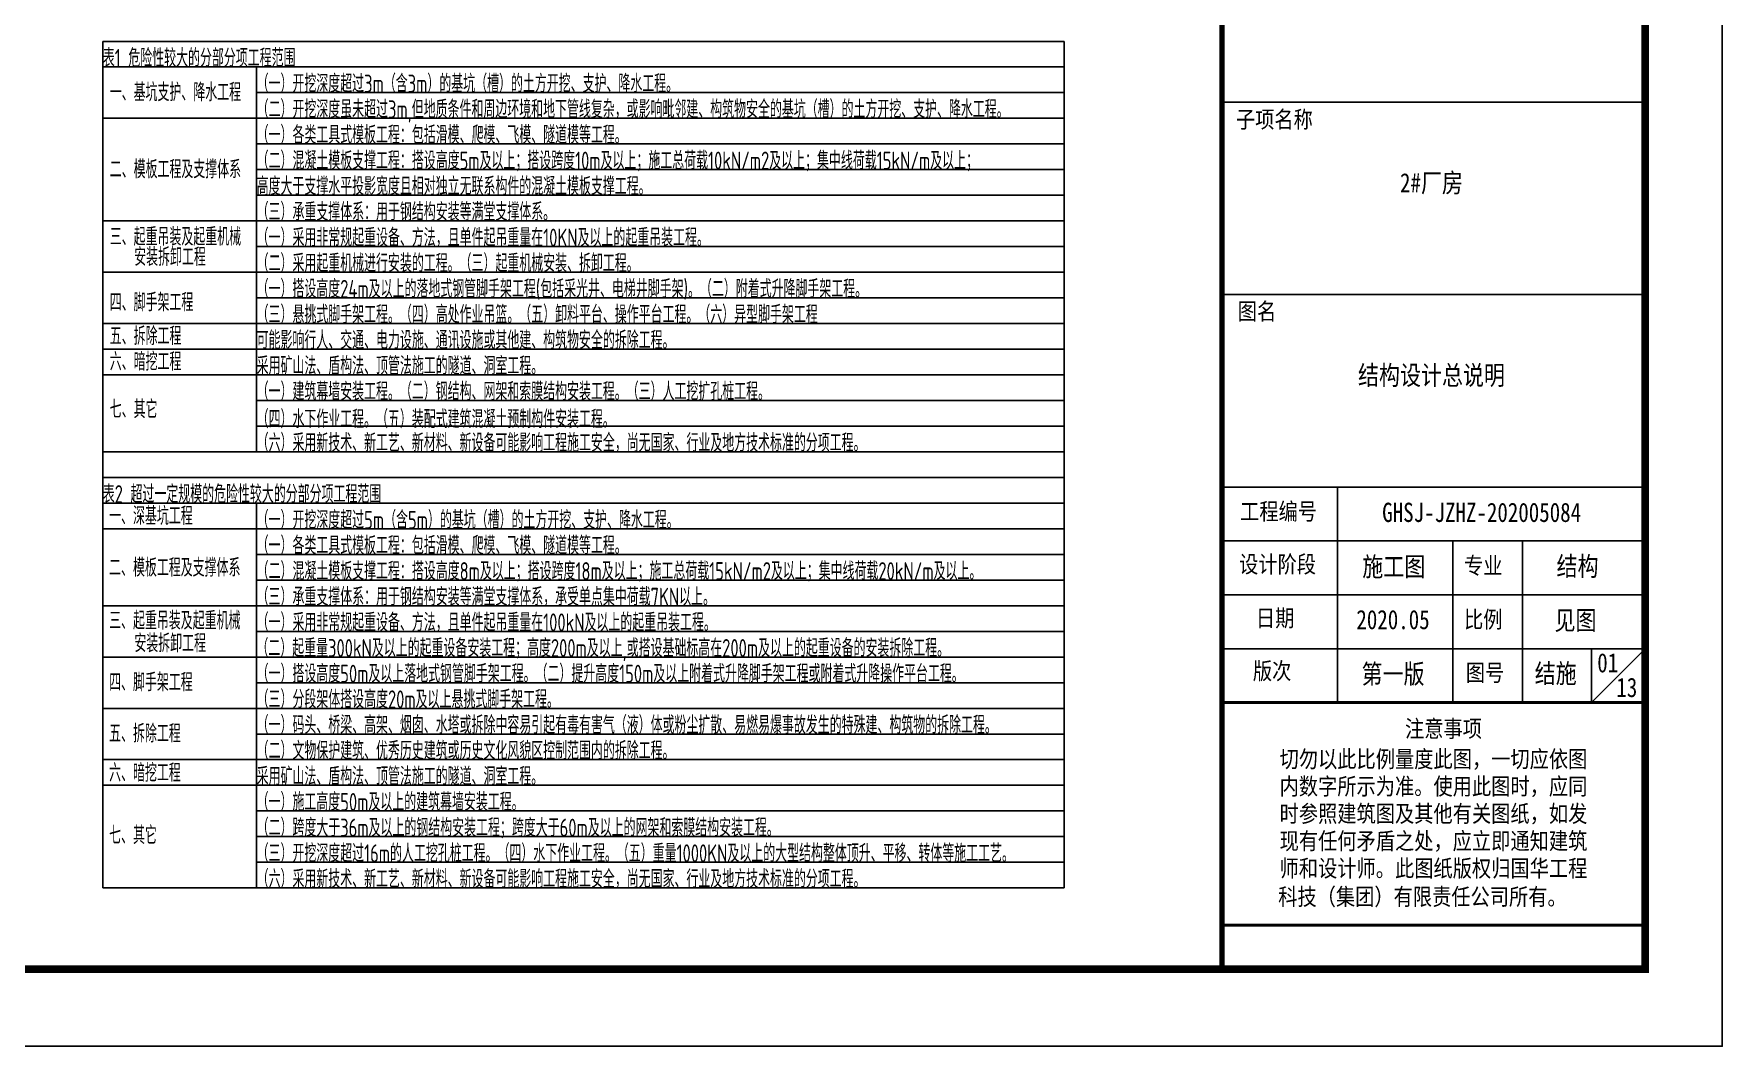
# Model space of a CAD drawing. Extents: x 9752569 to 9923256, y 1590558 to 2510207.
# Drawn here: x 9867987 to 9900906, y 2411507 to 2431235 of the extents above; entities that cross this region are included whole.
import ezdxf
from ezdxf.enums import TextEntityAlignment as Align

# ---------------------------------------------------------------- set-up
doc = ezdxf.new("R2010")
doc.units = 0
doc.header["$LTSCALE"] = 1000
doc.header["$MEASUREMENT"] = 0
doc.layers.get('0').update_dxf_attribs({"linetype": 'CONTINUOUS'})
for name, color, linetype in [('JZSM', 3, 'CONTINUOUS'), ('PP-PM-TK', 7, 'CONTINUOUS'), ('PUB_TEXT', 7, 'CONTINUOUS'), ('PUB_TITLE', 4, 'CONTINUOUS')]:
    doc.layers.add(name, color=color, linetype=linetype)
doc.styles.add('TQ', font='txt.shx', dxfattribs={"width": 0.8, "bigfont": 'hztxt.shx'})
doc.styles.add('TSSD_REIN', font='atssdeng.shx', dxfattribs={"width": 0.7, "bigfont": 'atssdchn.shx'})
doc.styles.add('仿宋', font='', dxfattribs={"width": 0.8})
doc.styles.get('仿宋').set_extended_font_data('SimSun')

# ---------------------------------------------------------------- blocks, each defined once
blk = doc.blocks.new('A2 TK 2019')
at = {"layer": 'PP-PM-TK', "color": 4}
for p, q in [((7035935, 1986448), (7041435, 1986448)), ((7035935, 1983948), (7041435, 1983948)), ((7035935, 1981448), (7041435, 1981448)), ((7037435, 1981448), (7037435, 1978648)), ((7035935, 1980748), (7041435, 1980748)), ((7038935, 1980748), (7038935, 1978648)), ((7039840, 1980748), (7039840, 1978648)), ((7035935, 1980048), (7041435, 1980048)), ((7035935, 1979348), (7041435, 1979348)), ((7041435, 1979348), (7040735, 1978648)), ((7040735, 1979348), (7040735, 1978648))]:
    blk.add_line(p, q, dxfattribs=at)
at = {"layer": 'PP-PM-TK', "color": 4, "const_width": 70}
blk.add_lwpolyline([(7035935, 2015184), (7041435, 2015184), (7041435, 1975184), (7035935, 1975184)], close=True, dxfattribs=at)
at = {"layer": 'PP-PM-TK', "color": 4, "const_width": 40}
for points in [[(7035935, 1978648), (7041435, 1978648)], [(7035935, 1975756), (7041435, 1975756)]]:
    blk.add_lwpolyline(points, dxfattribs=at)
at = {"layer": 'PUB_TEXT', "color": 2, "style": 'TQ'}
for s, p in [('子项名称', (7036114, 1986089)), ('图名', (7036138, 1983596)), ('工程编号', (7036169, 1980997)), ('设计阶段', (7036156, 1980311)), ('专业', (7039080, 1980294)), ('日期', (7036374, 1979611)), ('比例', (7039080, 1979594)), ('版次', (7036335, 1978925)), ('图号', (7039103, 1978902)), ('注意事项', (7038312, 1978175)), ('切勿以此比例量度此图，一切应依图', (7036682, 1977780)), ('内数字所示为准。使用此图时，应同', (7036682, 1977426)), ('时参照建筑图及其他有关图纸，如发', (7036682, 1977071)), ('现有任何矛盾之处，应立即通知建筑', (7036682, 1976716)), ('师和设计师。此图纸版权归国华工程', (7036682, 1976361)), ('科技（集团）有限责任公司所有。', (7036664, 1975992))]:
    blk.add_text(s, height=250, dxfattribs=at).set_placement(p)
at = {"layer": 'PUB_TITLE', "color": 0, "style": '仿宋', "width": 0.8}
blk.add_text('2#厂房', height=250, dxfattribs=at).set_placement((7038656, 1985275), align=Align.CENTER)
for s, p in [('GHSJ-JZHZ-202005084', (7038016, 1980994)), ('施工图', (7037757, 1980289)), ('结构', (7040282, 1980294)), ('2020.05', (7037680, 1979601)), ('见图', (7040256, 1979591)), ('第一版', (7037748, 1978895)), ('结施', (7039998, 1978901)), ('13', (7041059, 1978720))]:
    blk.add_text(s, height=250, dxfattribs=at).set_placement(p)

msp = doc.modelspace()

# ---------------------------------------------------------------- linework, layer by layer
at = {"layer": 'JZSM'}
for p, q in [((9869332.5, 2431088), (9888078.1, 2431088)), ((9869332.5, 2414590.9), (9869332.5, 2431088)), ((9888078.1, 2414590.9), (9888078.1, 2431088)), ((9869332.5, 2430588.5), (9888078.1, 2430588.5)), ((9872332.5, 2423089.9), (9872332.5, 2430588.5)), ((9872332.5, 2430089), (9888078.1, 2430089)), ((9869332.5, 2429589), (9888078.1, 2429589)), ((9872332.5, 2429089), (9888078.1, 2429089)), ((9872332.5, 2428589), (9888078.1, 2428589)), ((9872332.5, 2428089), (9888078.1, 2428089)), ((9869332.5, 2427589), (9888078.1, 2427589)), ((9872332.5, 2427089), (9888078.1, 2427089)), ((9869332.5, 2426589), (9888078.1, 2426589)), ((9872332.5, 2426089), (9888078.1, 2426089)), ((9869332.5, 2425589), (9888078.1, 2425589)), ((9869332.5, 2425089.4), (9888078.1, 2425089.4)), ((9869332.5, 2424589.9), (9888078.1, 2424589.9)), ((9872332.5, 2424089.9), (9888078.1, 2424089.9)), ((9872332.5, 2423589.9), (9888078.1, 2423589.9)), ((9869332.5, 2423089.9), (9888078.1, 2423089.9)), ((9869332.5, 2422589.9), (9888078.1, 2422589.9)), ((9869332.5, 2422089.9), (9888078.1, 2422089.9)), ((9872332.5, 2414590.9), (9872332.5, 2422089.9)), ((9869332.5, 2421589.9), (9888078.1, 2421589.9)), ((9872332.5, 2421089.9), (9888078.1, 2421089.9)), ((9872332.5, 2420589.9), (9888078.1, 2420589.9)), ((9869332.5, 2420089.9), (9888078.1, 2420089.9)), ((9872332.5, 2419590.4), (9888078.1, 2419590.4)), ((9869332.5, 2419090.9), (9888078.1, 2419090.9)), ((9872332.5, 2418590.9), (9888078.1, 2418590.9)), ((9869332.5, 2418090.9), (9888078.1, 2418090.9)), ((9872332.5, 2417590.9), (9888078.1, 2417590.9)), ((9869332.5, 2417090.9), (9888078.1, 2417090.9)), ((9869332.5, 2416590.9), (9888078.1, 2416590.9)), ((9872332.5, 2416090.9), (9888078.1, 2416090.9)), ((9872332.5, 2415590.9), (9888078.1, 2415590.9)), ((9872332.5, 2415090.9), (9888078.1, 2415090.9)), ((9869332.5, 2414590.9), (9888078.1, 2414590.9))]:
    msp.add_line(p, q, dxfattribs=at)
at = {"layer": 'PUB_TITLE'}
msp.add_lwpolyline([(9811805.5, 2411507.3), (9900905.5, 2411507.3), (9900905.5, 2474507.3), (9811805.5, 2474507.3)], close=True, dxfattribs=at)
at = {"layer": 'PUB_TITLE', "const_width": 150}
msp.add_lwpolyline([(9815555.5, 2413007.3), (9899405.5, 2413007.3), (9899405.5, 2473007.3), (9815555.5, 2473007.3)], close=True, dxfattribs=at)

# ---------------------------------------------------------------- block references
at = {"xscale": 1.5, "yscale": 1.5, "zscale": 1.5}
msp.add_blockref('A2 TK 2019', (-662747.3, -549768.4), dxfattribs=at)

# ---------------------------------------------------------------- texts
at = {"layer": 'JZSM', "style": 'TSSD_REIN', "width": 0.7}
for s, p in [('表1 危险性较大的分部分项工程范围', (9869332.5, 2430588.5)), ('（一）开挖深度超过3m（含3m）的基坑（槽）的土方开挖、支护、降水工程。', (9872332.5, 2430089)), ('一、基坑支护、降水工程', (9869468.5, 2429920.4)), ('（二）开挖深度虽未超过3m,但地质条件和周边环境和地下管线复杂，或影响毗邻建、构筑物安全的基坑（槽）的土方开挖、支护、降水工程。', (9872332.5, 2429589)), ('（一）各类工具式模板工程：包括滑模、爬模、飞模、隧道模等工程。', (9872332.5, 2429089)), ('二、模板工程及支撑体系', (9869468.5, 2428418.7)), ('（二）混凝土模板支撑工程：搭设高度5m及以上；搭设跨度10m及以上；施工总荷载10kN/m2及以上；集中线荷载15kN/m及以上；', (9872332.5, 2428589)), ('高度大于支撑水平投影宽度且相对独立无联系构件的混凝土模板支撑工程。 ', (9872332.5, 2428089)), ('（三）承重支撑体系：用于钢结构安装等满堂支撑体系。', (9872332.5, 2427589)), ('三、起重吊装及起重机械', (9869468.5, 2427105.6)), ('（一）采用非常规起重设备、方法，且单件起吊重量在10KN及以上的起重吊装工程。', (9872332.5, 2427089)), ('安装拆卸工程', (9869945.5, 2426711.9)), ('（二）采用起重机械进行安装的工程。（三）起重机械安装、拆卸工程。', (9872332.5, 2426589)), ('（一）搭设高度24m及以上的落地式钢管脚手架工程(包括采光井、电梯井脚手架)。（二）附着式升降脚手架工程。  ', (9872332.5, 2426089)), ('四、脚手架工程', (9869468.5, 2425826.3)), ('（三）悬挑式脚手架工程。（四）高处作业吊篮。（五）卸料平台、操作平台工程。（六）异型脚手架工程', (9872332.5, 2425589)), ('五、拆除工程', (9869468.5, 2425170.7)), ('可能影响行人、交通、电力设施、通讯设施或其他建、构筑物安全的拆除工程。', (9872332.5, 2425089.4)), ('六、暗挖工程', (9869468.5, 2424671.7)), ('采用矿山法、盾构法、顶管法施工的隧道、洞室工程。', (9872332.5, 2424589.9)), ('（一）建筑幕墙安装工程。（二）钢结构、网架和索膜结构安装工程。（三）人工挖扩孔桩工程。', (9872332.5, 2424089.9)), ('七、其它', (9869468.5, 2423743.8)), ('（四）水下作业工程。（五）装配式建筑混凝土预制构件安装工程。', (9872332.5, 2423551.8)), ('（六）采用新技术、新工艺、新材料、新设备可能影响工程施工安全，尚无国家、行业及地方技术标准的分项工程。', (9872332.5, 2423089.9)), ('表2 超过一定规模的危险性较大的分部分项工程范围', (9869332.5, 2422089.9)), ('一、深基坑工程', (9869456.2, 2421665.6)), ('（一）开挖深度超过5m（含5m）的基坑（槽）的土方开挖、支护、降水工程。', (9872332.5, 2421586.2)), ('（一）各类工具式模板工程：包括滑模、爬模、飞模、隧道模等工程。', (9872332.5, 2421089.9)), ('二、模板工程及支撑体系', (9869456.2, 2420657.8)), ('（二）混凝土模板支撑工程：搭设高度8m及以上；搭设跨度18m及以上；施工总荷载15kN/m2及以上；集中线荷载20kN/m及以上。', (9872332.5, 2420589.9)), ('（三）承重支撑体系：用于钢结构安装等满堂支撑体系，承受单点集中荷载7KN以上。', (9872332.5, 2420089.9)), ('三、起重吊装及起重机械', (9869456.2, 2419625.7)), ('（一）采用非常规起重设备、方法，且单件起吊重量在100kN及以上的起重吊装工程。', (9872332.5, 2419590.4)), ('安装拆卸工程', (9869948.3, 2419183.4)), ('（二）起重量300kN及以上的起重设备安装工程；高度200m及以上,或搭设基础标高在200m及以上的起重设备的安装拆除工程。', (9872327.9, 2419090.9)), ('（一）搭设高度50m及以上落地式钢管脚手架工程。（二）提升高度150m及以上附着式升降脚手架工程或附着式升降操作平台工程。', (9872332.5, 2418590.9)), ('四、脚手架工程', (9869456.2, 2418423.6)), ('（三）分段架体搭设高度20m及以上悬挑式脚手架工程。', (9872332.5, 2418090.9)), ('（一）码头、桥梁、高架、烟囱、水塔或拆除中容易引起有毒有害气（液）体或粉尘扩散、易燃易爆事故发生的特殊建、构筑物的拆除工程。', (9872332.5, 2417590.9)), ('五、拆除工程', (9869456.2, 2417424.8)), ('（二）文物保护建筑、优秀历史建筑或历史文化风貌区控制范围内的拆除工程。', (9872332.5, 2417090.9)), ('六、暗挖工程', (9869456.2, 2416659.4)), ('采用矿山法、盾构法、顶管法施工的隧道、洞室工程。', (9872332.5, 2416590.9)), ('（一）施工高度50m及以上的建筑幕墙安装工程。', (9872332.5, 2416090.9)), ('（二）跨度大于36m及以上的钢结构安装工程；跨度大于60m及以上的网架和索膜结构安装工程。', (9872332.5, 2415590.9)), ('七、其它', (9869456.2, 2415445.1)), ('（三）开挖深度超过16m的人工挖孔桩工程。（四）水下作业工程。（五）重量1000KN及以上的大型结构整体顶升、平移、转体等施工工艺。', (9872332.5, 2415090.9)), ('（六）采用新技术、新工艺、新材料、新设备可能影响工程施工安全，尚无国家、行业及地方技术标准的分项工程。', (9872332.5, 2414590.9))]:
    msp.add_text(s, height=350, dxfattribs=at).set_placement(p)
at = {"layer": 'PUB_TITLE', "color": 6, "style": '仿宋', "width": 0.8}
msp.add_text('结构设计总说明', height=375, dxfattribs=at).set_placement((9895236.8, 2424394.4), align=Align.CENTER)
msp.add_text('01', height=375, dxfattribs=at).set_placement((9898469.1, 2418791.3))

doc.saveas('drawing.dxf')
